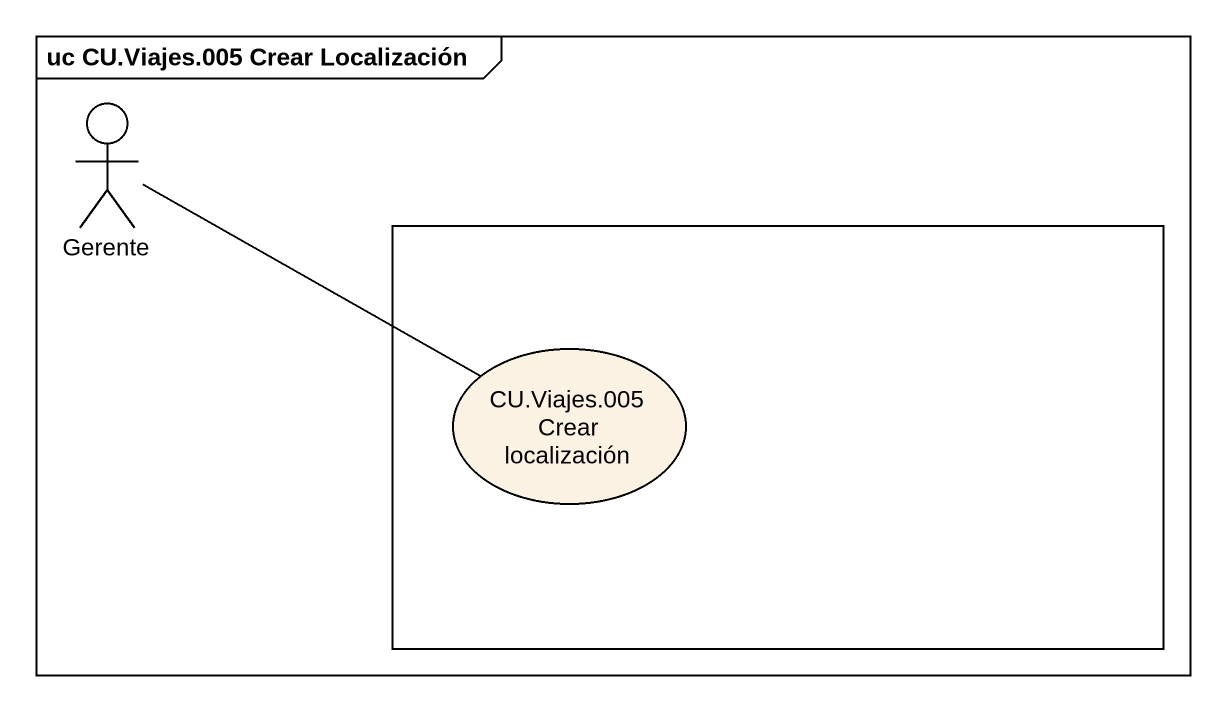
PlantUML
@startuml
mainframe uc CU.Viajes.005 Crear Localización
actor Gerente
rectangle " " as rectangle1 {
  usecase "CU.Viajes.005 Crear localización" as CU_Viajes_005_Crear
}
Gerente -right- CU_Viajes_005_Crear
@enduml
